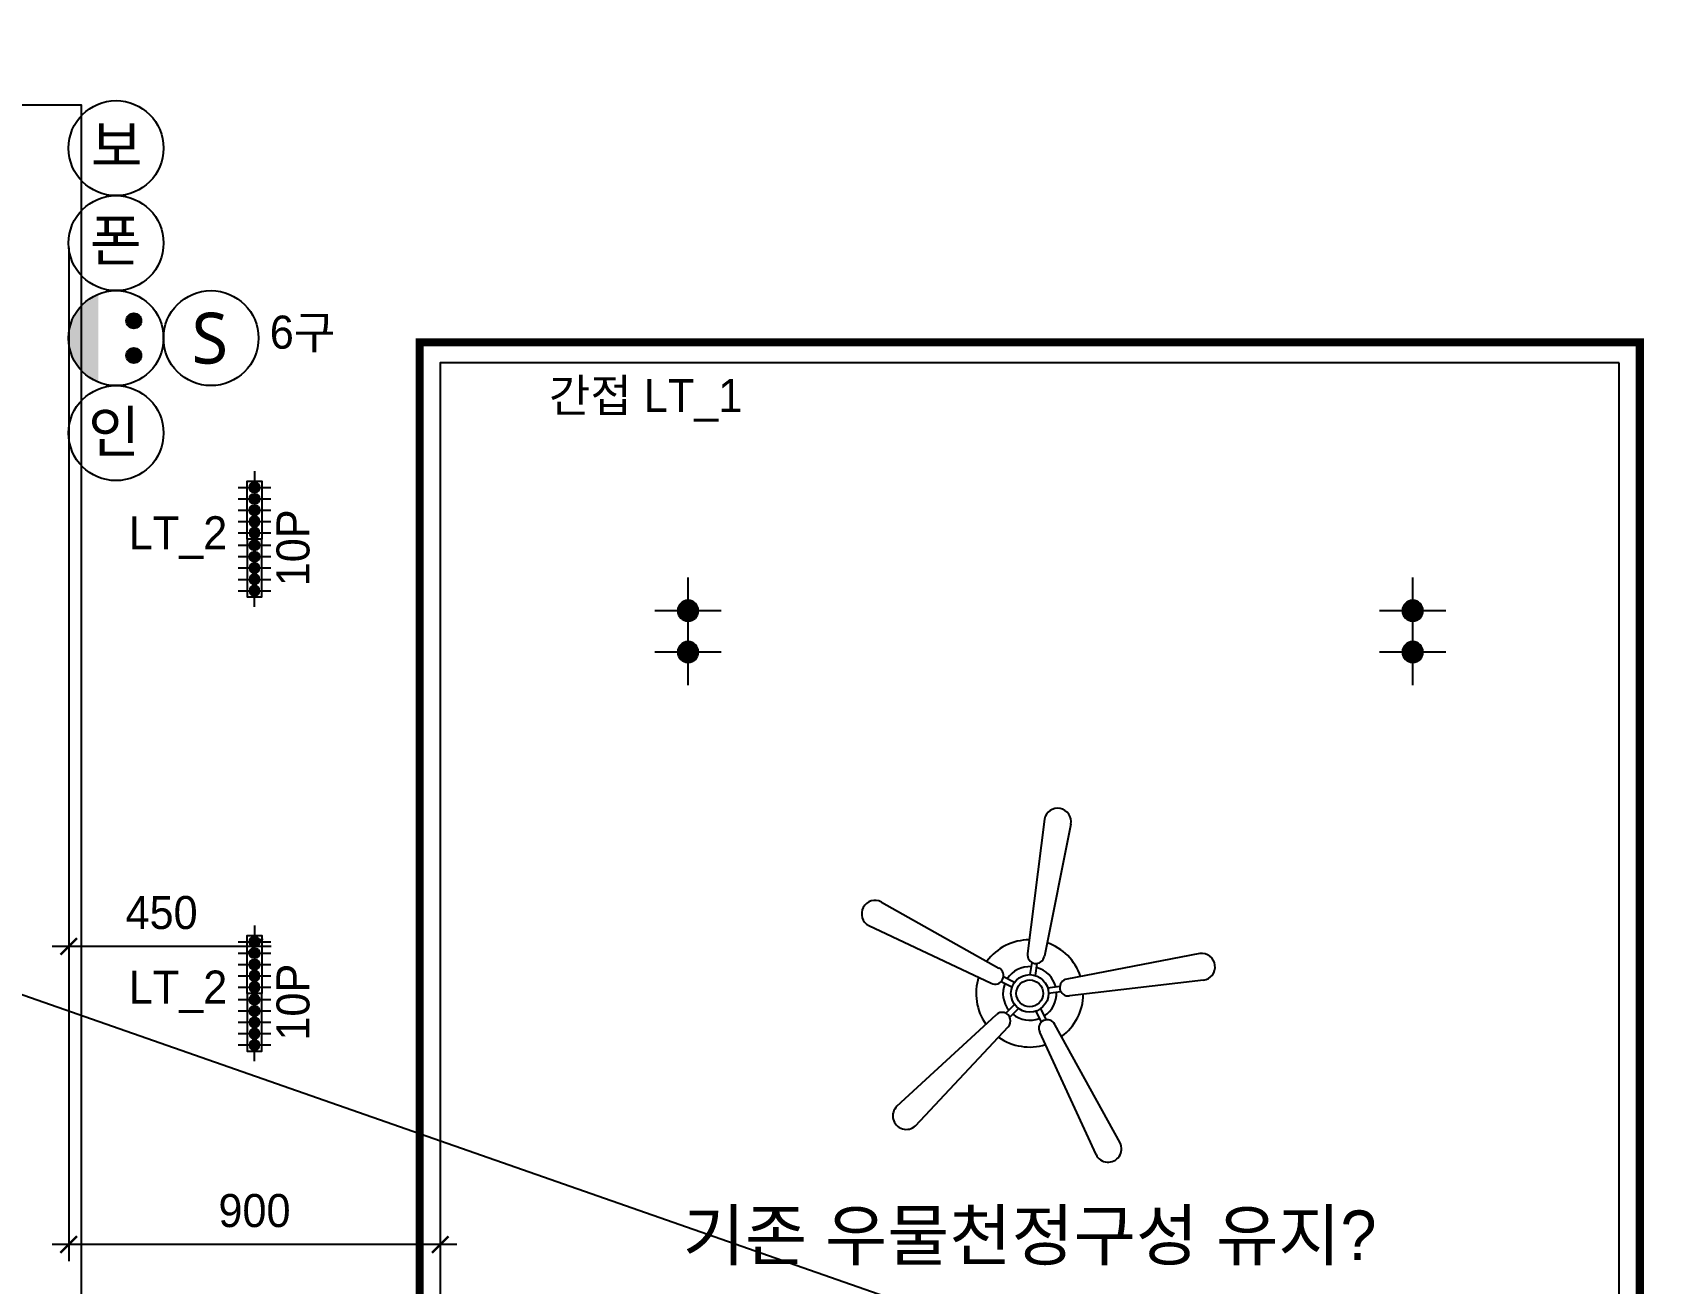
# Model space of a CAD drawing. Header units: millimetres. Extents: x 118028 to 193504, y 42792 to 96100.
# Drawn here: x 176109 to 180049, y 64438 to 67467 of the extents above; entities that cross this region are included whole.
import ezdxf

# ---------------------------------------------------------------- set-up
doc = ezdxf.new("R2010")
doc.units = ezdxf.units.MM
doc.header["$LTSCALE"] = 30
doc.header["$PDMODE"] = 3
doc.linetypes.add('DASHEDX2', pattern=[1.5, 1, -0.5])
doc.linetypes.add('HIDDEN', pattern=[9.525, 6.35, -3.175])
doc.layers.get('DEFPOINTS').update_dxf_attribs({"color": 248})
for name, color, linetype in [('0-ELC TEXT', 7, 'Continuous'), ('06-FUR', 6, 'Continuous'), ('06-LIGHT', 4, 'Continuous'), ('07-DIM WAL', 5, 'Continuous'), ('2CONTINUOUS', 2, 'Continuous'), ('3.기호.계단선', 30, 'Continuous'), ('CEIL-LIGHT', 7, 'Continuous'), ('RC-LIGHT', 7, 'Continuous'), ('설비', 140, 'Continuous')]:
    doc.layers.add(name, color=color, linetype=linetype)
doc.styles.add('HY 울릉도 L', font='')
doc.styles.add('코레일둥고', font='Korail_Round_Gothic_Medium.ttf')
doc.styles.get('HY 울릉도 L').set_extended_font_data('HY울릉도L')
doc.dimstyles.new('40', dxfattribs={"dimscale": 40, "dimtxt": 2, "dimasz": 1, "dimexe": 1, "dimexo": 1, "dimgap": 1, "dimtad": 1, "dimdec": 0, "dimrnd": 0.05, "dimdsep": 46, "dimlunit": 6, "dimtxsty": 'HY 울릉도 L', "dimblk": 'ARCHTICK', "dimcen": 2.5, "dimdle": 1, "dimclrd": 133, "dimclre": 133, "dimclrt": 30, "dimadec": 0, "dimazin": 0, "dimtfac": 1, "dimtdec": 0, "dimtix": 1, "dimtmove": 2, "dimatfit": 3, "dimldrblk": 'ARCHTICK', "dimfxl": 1, "dimlwd": -1, "dimlwe": -1, "dimarcsym": 0})

# ---------------------------------------------------------------- blocks, each defined once
blk = doc.blocks.new('CELILNGPAN')
at = {"layer": '06-FUR', "color": 6}
for p, q in [((48717.2, -3709.4), (48676.4, -4034.6)), ((48781.1, -3721), (48717.1, -4041.2)), ((48322.4, -3909.7), (48607.1, -4069.5)), ((48291.6, -3966.9), (48588.2, -4106.2)), ((48682.4, -4085.6), (48687.2, -4056.2)), ((48695.2, -4087.7), (48700, -4058.3)), ((49093.7, -4034.6), (48771.7, -4096.2)), ((48644.6, -4104.7), (48618.1, -4091.1)), ((48638.6, -4116.2), (48612.1, -4102.6)), ((48725.1, -4117.8), (48754.5, -4113.2)), ((48727, -4130.6), (48756.5, -4126)), ((49102.3, -4098.9), (48778, -4137)), ((48645.1, -4158.1), (48623.9, -4179.1)), ((48654.2, -4167.3), (48633.1, -4188.3)), ((48696.1, -4174.1), (48709.5, -4200.7)), ((48707.7, -4168.3), (48721.1, -4194.9)), ((48360.1, -4404.3), (48600.1, -4182.9)), ((48404.9, -4451.3), (48629.1, -4212.2)), ((48900.6, -4493.1), (48742.5, -4206)), ((48842.1, -4521.2), (48705.7, -4224.6))]:
    blk.add_line(p, q, dxfattribs=at)
for radius in [45.4, 32.5]:
    blk.add_circle((48681.6, -4131), radius, dxfattribs=at)
for centre, radius, start, end in [((48749.2, -3715.2), 32.5, 349.67, 169.67), ((48307, -3938.3), 32.5, 61.67, 241.67), ((48681.6, -4131), 129.8, 90.4651, 143.078), ((48681.6, -4131), 129.8, 18.4651, 71.078), ((48696.7, -4037.9), 20.6, 170.7734, 350.7734), ((49098, -4066.8), 32.5, 277.67, 97.67), ((48681.6, -4131), 129.8, 162.4651, 215.078), ((48597.7, -4087.9), 20.6, 242.7734, 62.7734), ((48681.6, -4131), 64.9, 86.5125, 147.0342), ((48681.6, -4131), 64.9, 14.5125, 75.0342), ((48774.9, -4116.6), 20.6, 98.7734, 278.7734), ((48681.6, -4131), 64.9, 158.5125, 219.0342), ((48681.6, -4131), 64.9, 302.5125, 3.0342), ((48681.6, -4131), 129.8, 306.4651, 359.078), ((48614.6, -4197.5), 20.6, 314.7734, 134.7734), ((48681.6, -4131), 64.9, 230.5125, 291.0342), ((48724.1, -4215.3), 20.6, 26.7734, 206.7734), ((48681.6, -4131), 129.8, 234.4651, 287.078), ((48382.5, -4427.8), 32.5, 133.67, 313.67), ((48871.4, -4507.2), 32.5, 205.67, 25.67)]:
    blk.add_arc(centre, radius, start, end, dxfattribs=at)
blk = doc.blocks.new('1')
at = {"linetype": 'Continuous'}
h = blk.add_hatch(color=4, dxfattribs=at)
h.dxf.hatch_style = 1
edge = h.paths.add_edge_path()
edge.add_arc((11539653.5, -14273503.8), 37.5, 0, 360)
at = {"color": 1, "linetype": 'Continuous'}
for p, q in [((11539653.5, -14273637.1), (11539653.5, -14273370.5)), ((11539520.2, -14273503.8), (11539786.8, -14273503.8))]:
    blk.add_line(p, q, dxfattribs=at)
at = {"color": 4, "linetype": 'Continuous'}
for radius in [41.5, 37.5]:
    blk.add_circle((11539653.5, -14273503.8), radius, dxfattribs=at)
blk = doc.blocks.new("5RN'")
at = {"layer": 'RC-LIGHT'}
blk.add_lwpolyline([(188137.5, 27400.3), (188277.5, 27400.3), (188277.5, 27435.3), (188137.5, 27435.3)], close=True, dxfattribs=at)
at = {"layer": 'RC-LIGHT', "yscale": 0.2948704765105351, "zscale": 0.2948704765105351}
for p, xscale in [((-3214550.6, 4236252.7), 0.2948704765105351), ((-3214523.1, 4236252.7), 0.2948704765105351), ((3590910.6, 4236252.7), -0.2948704765105351), ((3590938.1, 4236252.7), -0.2948704765105351), ((3590965.5, 4236252.7), -0.2948704765105351)]:
    blk.add_blockref('1', p, dxfattribs=dict(at, xscale=xscale))
blk = doc.blocks.new('_ArchTick')
at = {"color": 0, "linetype": 'ByBlock', "const_width": 0.15}
blk.add_lwpolyline([(-0.5, -0.5), (0.5, 0.5)], dxfattribs=at)
blk = doc.blocks.new('*D265')
at = {"layer": '07-DIM WAL', "color": 133, "transparency": 16777216}
for p, q in [((176686.4, 65253.9), (176156.4, 65253.9)), ((176196.4, 65214.4), (176196.4, 65213.9)), ((176646.4, 65214.4), (176646.4, 65213.9))]:
    blk.add_line(p, q, dxfattribs=at)
at = {"layer": 'DEFPOINTS', "color": 0, "transparency": 16777216}
for p in [(176196.4, 65254.4), (176196.4, 65253.9), (176646.4, 65254.4)]:
    blk.add_point(p, dxfattribs=at)
at = {"layer": '07-DIM WAL', "color": 133, "transparency": 16777216, "xscale": 40, "yscale": 40, "zscale": 40, "rotation": 180}
blk.add_blockref('_ArchTick', (176196.4, 65253.9), dxfattribs=at)
at = {"layer": '07-DIM WAL', "color": 133, "transparency": 16777216, "xscale": 40, "yscale": 40, "zscale": 40}
blk.add_blockref('_ArchTick', (176646.4, 65253.9), dxfattribs=at)
at = {"layer": '07-DIM WAL', "color": 30, "transparency": 16777216, "insert": (176421.4, 65335.6), "char_height": 80, "attachment_point": 5, "style": 'HY 울릉도 L'}
blk.add_mtext('450', dxfattribs=at)
blk = doc.blocks.new('*D266')
at = {"layer": '07-DIM WAL', "color": 133, "transparency": 16777216}
for p, q in [((176196.4, 66945.3), (176196.4, 64492.3)), ((177096.4, 64572.3), (177096.4, 64572.3)), ((177136.4, 64532.3), (176156.4, 64532.3))]:
    blk.add_line(p, q, dxfattribs=at)
at = {"layer": 'DEFPOINTS', "color": 0, "transparency": 16777216}
for p in [(176196.4, 66985.3), (176196.4, 64532.3), (177096.4, 64532.3)]:
    blk.add_point(p, dxfattribs=at)
at = {"layer": '07-DIM WAL', "color": 133, "transparency": 16777216, "xscale": 40, "yscale": 40, "zscale": 40, "rotation": 180}
blk.add_blockref('_ArchTick', (176196.4, 64532.3), dxfattribs=at)
at = {"layer": '07-DIM WAL', "color": 133, "transparency": 16777216, "xscale": 40, "yscale": 40, "zscale": 40}
blk.add_blockref('_ArchTick', (177096.4, 64532.3), dxfattribs=at)
at = {"layer": '07-DIM WAL', "color": 30, "transparency": 16777216, "insert": (176646.4, 64614), "char_height": 80, "attachment_point": 5, "style": 'HY 울릉도 L'}
blk.add_mtext('900', dxfattribs=at)
blk = doc.blocks.new('egoo')
at = {"layer": '설비'}
h = blk.add_hatch(color=140, dxfattribs=at)
edge = h.paths.add_edge_path()
edge.add_arc((1015645.3, 443433.7), 22.3, 0, 360)
h = blk.add_hatch(color=140, dxfattribs=at)
edge = h.paths.add_edge_path()
edge.add_arc((1015747.7, 443433.7), 22.3, 0, 360)
h = blk.add_hatch(color=140, dxfattribs=at)
edge = h.paths.add_edge_path()
edge.add_line((1015826.3, 443329.1), (1015566.6, 443329.1))
edge.add_ellipse((1015696.5, 443381.5), major_axis=(99, 99), ratio=1, start_angle=156.9578, end_angle=293.0422)
at = {"layer": '설비', "color": 140}
for centre, radius in [((1015696.5, 443381.5), 140), ((1015645.3, 443433.7), 22.3), ((1015747.7, 443433.7), 22.3)]:
    blk.add_circle(centre, radius, dxfattribs=at)
blk = doc.blocks.new('DLSXJSPT')
at = {"layer": '설비', "color": 140}
blk.add_circle((242956, 103418.4), 115, dxfattribs=at)
at = {"layer": '설비', "color": 140, "style": '코레일둥고'}
blk.add_text('인', height=100, dxfattribs=at).set_placement((242888.1, 103372))
blk = doc.blocks.new('DLSXJVHS')
at = {"layer": '설비', "color": 140}
blk.add_circle((236550.8, 103607.8), 115, dxfattribs=at)
at = {"layer": '설비', "color": 140, "style": '코레일둥고'}
blk.add_text('폰', height=100, dxfattribs=at).set_placement((236486.9, 103564.3))
blk = doc.blocks.new('QHDLFFJ')
at = {"layer": '설비', "color": 140}
blk.add_circle((236550.8, 104207.8), 115, dxfattribs=at)
at = {"layer": '설비', "color": 140, "style": '코레일둥고'}
blk.add_text('보 ', height=100, dxfattribs=at).set_placement((236489.6, 104163.9))
blk = doc.blocks.new('SW')
at = {"layer": '설비', "color": 140}
blk.add_circle((11533254.1, -14277699.4), 184, dxfattribs=at)
at = {"layer": '설비', "color": 140, "insert": (11533320, -14277600.8), "char_height": 197.143, "width": 314.327, "attachment_point": 3, "style": '코레일둥고'}
blk.add_mtext('{\\fMalgun Gothic|b0|i0|c129|p50;S}', dxfattribs=at)
blk = doc.blocks.new('vusaudeh')
at = {"layer": '2CONTINUOUS'}
blk.add_lwpolyline([(150896.4, 80947.8), (149788.9, 80947.8), (149788.9, 81147.8), (150241.4, 81147.8), (150241.4, 85711.8), (150426.4, 85711.8), (150426.4, 81147.8), (150896.4, 81147.8), (150896.4, 80947.8)], dxfattribs=at)
blk = doc.blocks.new('cjswjdeh2')
blk.add_blockref('vusaudeh', (59803.1, -18420))

msp = doc.modelspace()

# ---------------------------------------------------------------- linework, layer by layer
at = {"layer": '07-DIM WAL'}
msp.add_line((141904.4, 77080.3), (192904.4, 59260.3), dxfattribs=at)
at = {"layer": 'CEIL-LIGHT', "color": 10, "linetype": 'HIDDEN', "const_width": 20}
msp.add_lwpolyline([(180001.4, 66716.8), (177046.4, 66716.8), (177046.4, 63563.8), (180001.4, 63563.8)], close=True, dxfattribs=at)
at = {"layer": 'CEIL-LIGHT'}
msp.add_lwpolyline([(179951.4, 66666.8), (177096.4, 66666.8), (177096.4, 63613.8), (179951.4, 63613.8)], close=True, dxfattribs=at)

# ---------------------------------------------------------------- block references
msp.add_blockref('cjswjdeh2', (-34003.1, 0))
at = {"layer": '06-LIGHT'}
msp.add_blockref('CELILNGPAN', (129842.3, 69271.3), dxfattribs=at)
at = {"layer": 'RC-LIGHT', "xscale": -1, "rotation": 269.9999999999999}
for p in [(149228.6, -121897.2), (149228.6, -122997.2)]:
    msp.add_blockref("5RN'", p, dxfattribs=at)
at = {"layer": 'RC-LIGHT', "rotation": 269.9999999999999}
for p in [(149228.6, 254377.8), (149228.6, 253277.8)]:
    msp.add_blockref("5RN'", p, dxfattribs=at)
at = {"layer": 'RC-LIGHT', "xscale": -0.6024096385271789, "yscale": 0.6024096385271789, "zscale": 0.6024096385271789}
for p in [(7129294.9, 8664563.1), (7131049.9, 8664563.1), (7129294.9, 8664463.1), (7131049.9, 8664463.1)]:
    msp.add_blockref('1', p, dxfattribs=at)
at = {"layer": '설비'}
for name, p in [('QHDLFFJ', (-60239.6, -37020.9)), ('DLSXJVHS', (-60239.6, -36650.9)), ('DLSXJSPT', (-66644.9, -36921.5))]:
    msp.add_blockref(name, p, dxfattribs=at)
at = {"layer": '설비', "color": 140, "xscale": 0.8214285869294655, "yscale": 0.8214285869294655, "zscale": 0.8214285869294655, "rotation": 270}
msp.add_blockref('egoo', (-187895.1, 901049), dxfattribs=at)
at = {"layer": '설비', "color": 140, "xscale": 0.625, "yscale": 0.625, "zscale": 0.625}
msp.add_blockref('SW', (-7031742.7, 8990289), dxfattribs=at)

# ---------------------------------------------------------------- texts
at = {"layer": '0-ELC TEXT', "color": 7, "linetype": 'DASHEDX2', "style": '코레일둥고'}
msp.add_text('6구', height=80, dxfattribs=at).set_placement((176683.4, 66701.4))
for p in [(176779.6, 66126), (176779.6, 65026)]:
    msp.add_text('10P', height=80, rotation=90, dxfattribs=at).set_placement(p)
at = {"layer": '3.기호.계단선', "style": '코레일둥고'}
for s, p in [('간접 LT_1', (177359.5, 66547.8)), ('LT_2', (176341.9, 66215.6)), ('LT_2', (176341.9, 65115.6))]:
    msp.add_text(s, height=80, dxfattribs=at).set_placement(p)
at = {"layer": '설비', "color": 140, "style": '코레일둥고'}
msp.add_text('기존 우물천정구성 유지?', height=120, dxfattribs=at).set_placement((177683.4, 64494.8))

# ---------------------------------------------------------------- dimensions: what is measured, and where the dimension line sits
at = {"layer": '07-DIM WAL'}
for base, p1, p2, picture, middle in [((176196.4, 64532.3), (177096.4, 64532.3), (176196.4, 66985.3), '*D266', (176646.4, 64614)), ((176196.4, 65253.9), (176646.4, 65254.4), (176196.4, 65254.4), '*D265', (176421.4, 65335.6))]:
    dim = msp.add_linear_dim(base=base, p1=p1, p2=p2, dimstyle='40', dxfattribs=at)
    dim.commit()
    dim.dimension.update_dxf_attribs({"geometry": picture, "text_midpoint": middle})

doc.saveas('drawing.dxf')
